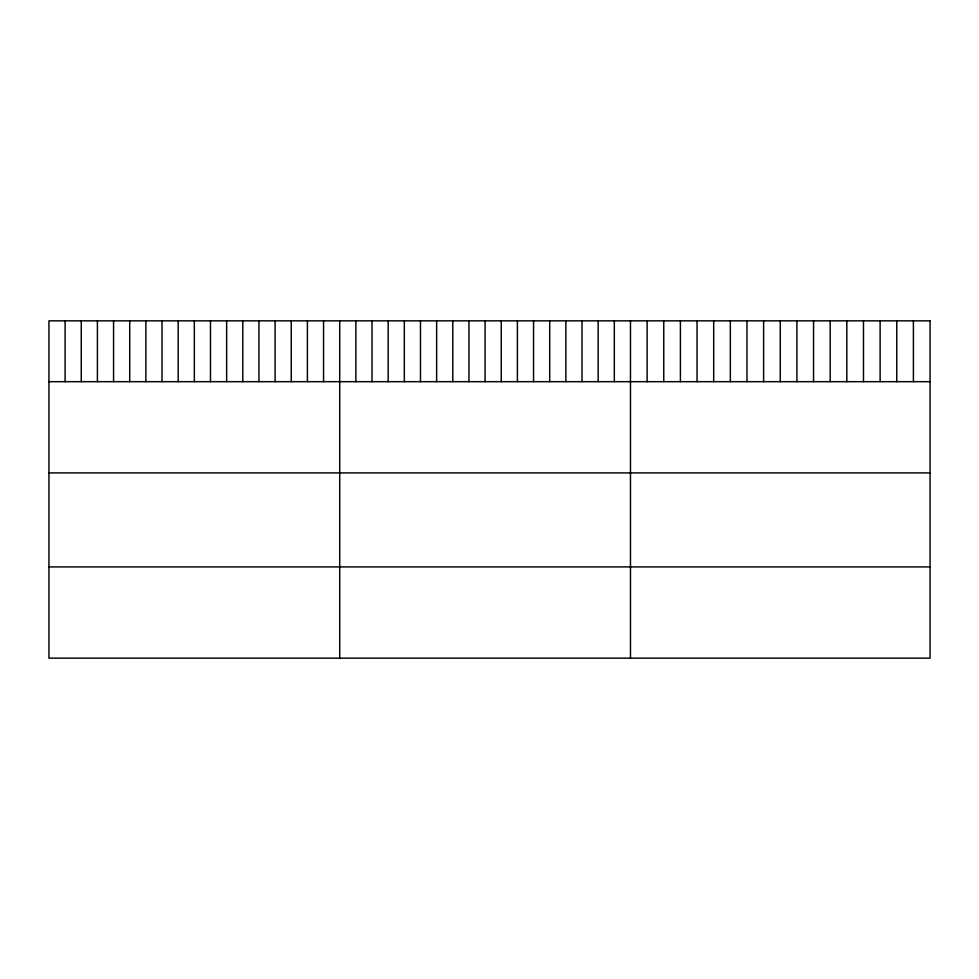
<?xml version="1.0" encoding="UTF-8"?>
<svg xmlns="http://www.w3.org/2000/svg" width="979" height="979" viewBox="0 0 979 979"><rect width="100%" height="100%" fill="white"/><g stroke="black" fill="none" stroke-linecap="round" stroke-linejoin="round"><path stroke-width="1.47" d="M48.95 381.675L930.05 381.675M48.95 472.906L930.05 472.906M48.95 566.914L930.05 566.914M913.407 320.843L913.407 381.675M896.764 320.843L896.764 381.675M880.121 320.843L880.121 381.675M863.478 320.843L863.478 381.675M846.835 320.843L846.835 381.675M830.192 320.843L830.192 381.675M813.549 320.843L813.549 381.675M796.906 320.843L796.906 381.675M780.263 320.843L780.263 381.675M763.62 320.843L763.62 381.675M746.977 320.843L746.977 381.675M730.334 320.843L730.334 381.675M713.691 320.843L713.691 381.675M697.048 320.843L697.048 381.675M680.405 320.843L680.405 381.675M663.762 320.843L663.762 381.675M647.119 320.843L647.119 381.675M630.476 320.843L630.476 658.157M614.322 320.843L614.322 381.675M598.169 320.843L598.169 381.675M582.015 320.843L582.015 381.675M565.862 320.843L565.862 381.675M549.708 320.843L549.708 381.675M533.555 320.843L533.555 381.675M517.401 320.843L517.401 381.675M501.248 320.843L501.248 381.675M485.094 320.843L485.094 381.675M468.941 320.843L468.941 381.675M452.787 320.843L452.787 381.675M436.634 320.843L436.634 381.675M420.481 320.843L420.481 381.675M404.327 320.843L404.327 381.675M388.173 320.843L388.173 381.675M372.02 320.843L372.02 381.675M355.866 320.843L355.866 381.675M339.713 320.843L339.713 658.157M323.559 320.843L323.559 381.675M307.406 320.843L307.406 381.675M291.252 320.843L291.252 381.675M275.099 320.843L275.099 381.675M258.945 320.843L258.945 381.675M242.792 320.843L242.792 381.675M226.638 320.843L226.638 381.675M210.485 320.843L210.485 381.675M194.332 320.843L194.332 381.675M178.178 320.843L178.178 381.675M162.024 320.843L162.024 381.675M145.871 320.843L145.871 381.675M129.718 320.843L129.718 381.675M113.564 320.843L113.564 381.675M97.41 320.843L97.41 381.675M81.257 320.843L81.257 381.675M65.103 320.843L65.103 381.675M930.05 320.843L48.95 320.843L48.95 658.157L930.05 658.157L930.05 320.843"/></g></svg>
